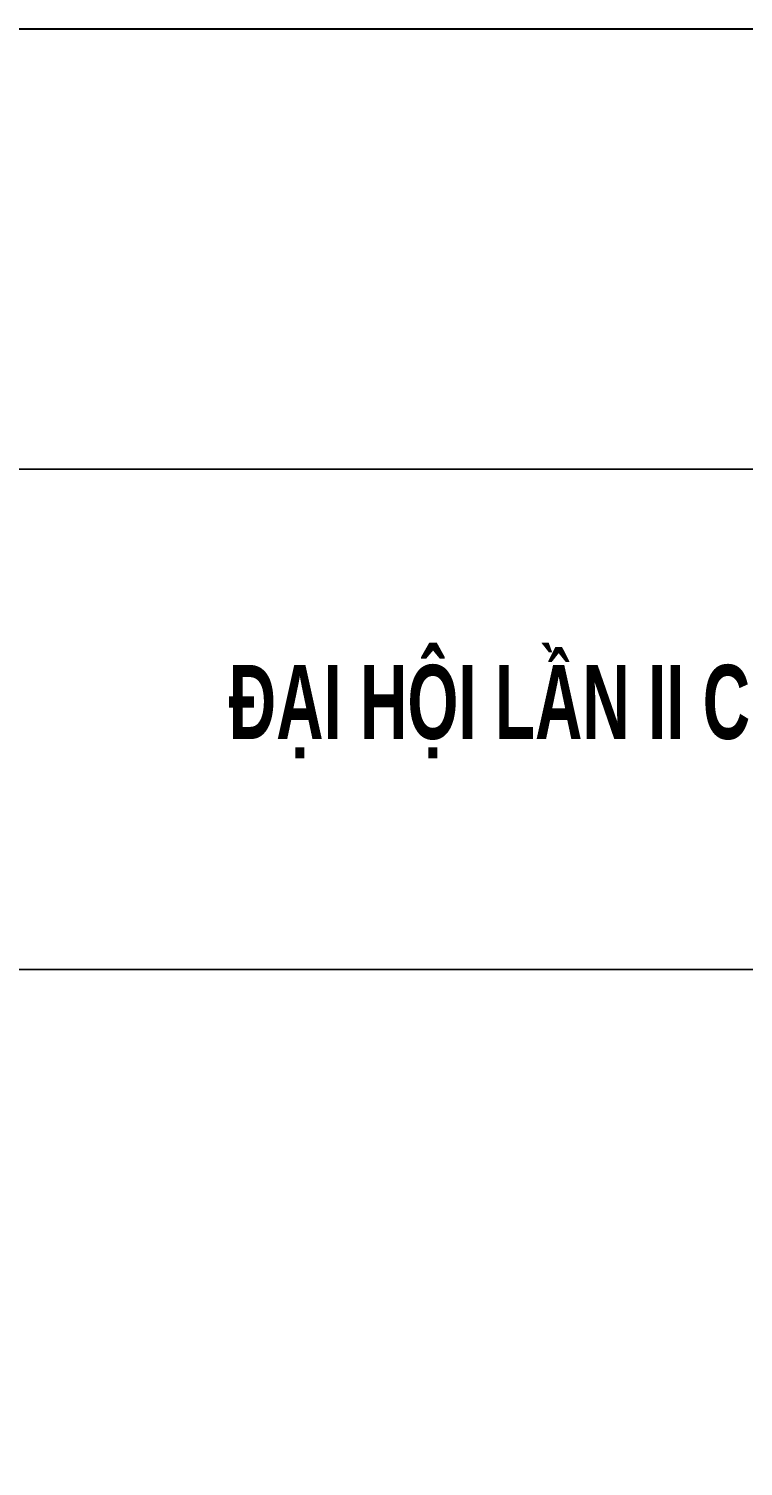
# Model space of a CAD drawing. Header units: inches. Extents: x -4 to 323, y -231 to 40.
# Drawn here: x 65.6 to 133, y -95.7 to 40 of the extents above; entities that cross this region are included whole.
import ezdxf

# ---------------------------------------------------------------- set-up
doc = ezdxf.new("R2010")
doc.units = ezdxf.units.IN
doc.header["$MEASUREMENT"] = 0
doc.layers.add('Layer 1', color=7, linetype='Continuous')
picture_1 = doc.add_image_def('image1.jpg', size_in_pixel=(5826, 4400))

# ---------------------------------------------------------------- blocks, each defined once
blk = doc.blocks.new('block 3')
at = {"layer": 'Layer 1', "lineweight": 0}
blk.add_lwpolyline([(52.06, -1.59), (288.65, -1.59), (288.65, -48.79), (54.97, -48.79), (52.28, -25.61), (52.06, -1.59)], dxfattribs=at)
at = {"layer": 'Layer 1'}
image = blk.add_image(picture_1, insert=(-3.85, -231.38), size_in_units=(321.01, 271.37), dxfattribs=at)
blk = doc.blocks.new('block 2')
at = {"layer": 'Layer 1', "color": 250, "lineweight": 20, "true_color": 0x1a1a18}
blk.add_lwpolyline([(18.06, -48.79), (322.71, -48.79), (322.71, -1.59), (18.06, -1.59), (18.06, -48.79)], dxfattribs=at)
at = {"layer": 'Layer 1'}
blk.add_blockref('block 3', (0, 0), dxfattribs=at)

msp = doc.modelspace()

# ---------------------------------------------------------------- block references
at = {"layer": 'Layer 1'}
msp.add_blockref('block 2', (0, 0), dxfattribs=at)

# ---------------------------------------------------------------- texts
at = {"layer": 'Layer 1', "color": 2, "true_color": 0xf8e819, "insert": (84.43, -28.86), "char_height": 6.9922, "attachment_point": 7}
msp.add_mtext('\\fUTMTimesBold|b0|i0|c0|p34;\\W0.662421;ĐẠI HỘI LẦN II CHI ĐOÀN CƠ SỞ VIỆN NGHIÊN CỨU', dxfattribs=at)

doc.saveas('drawing.dxf')
